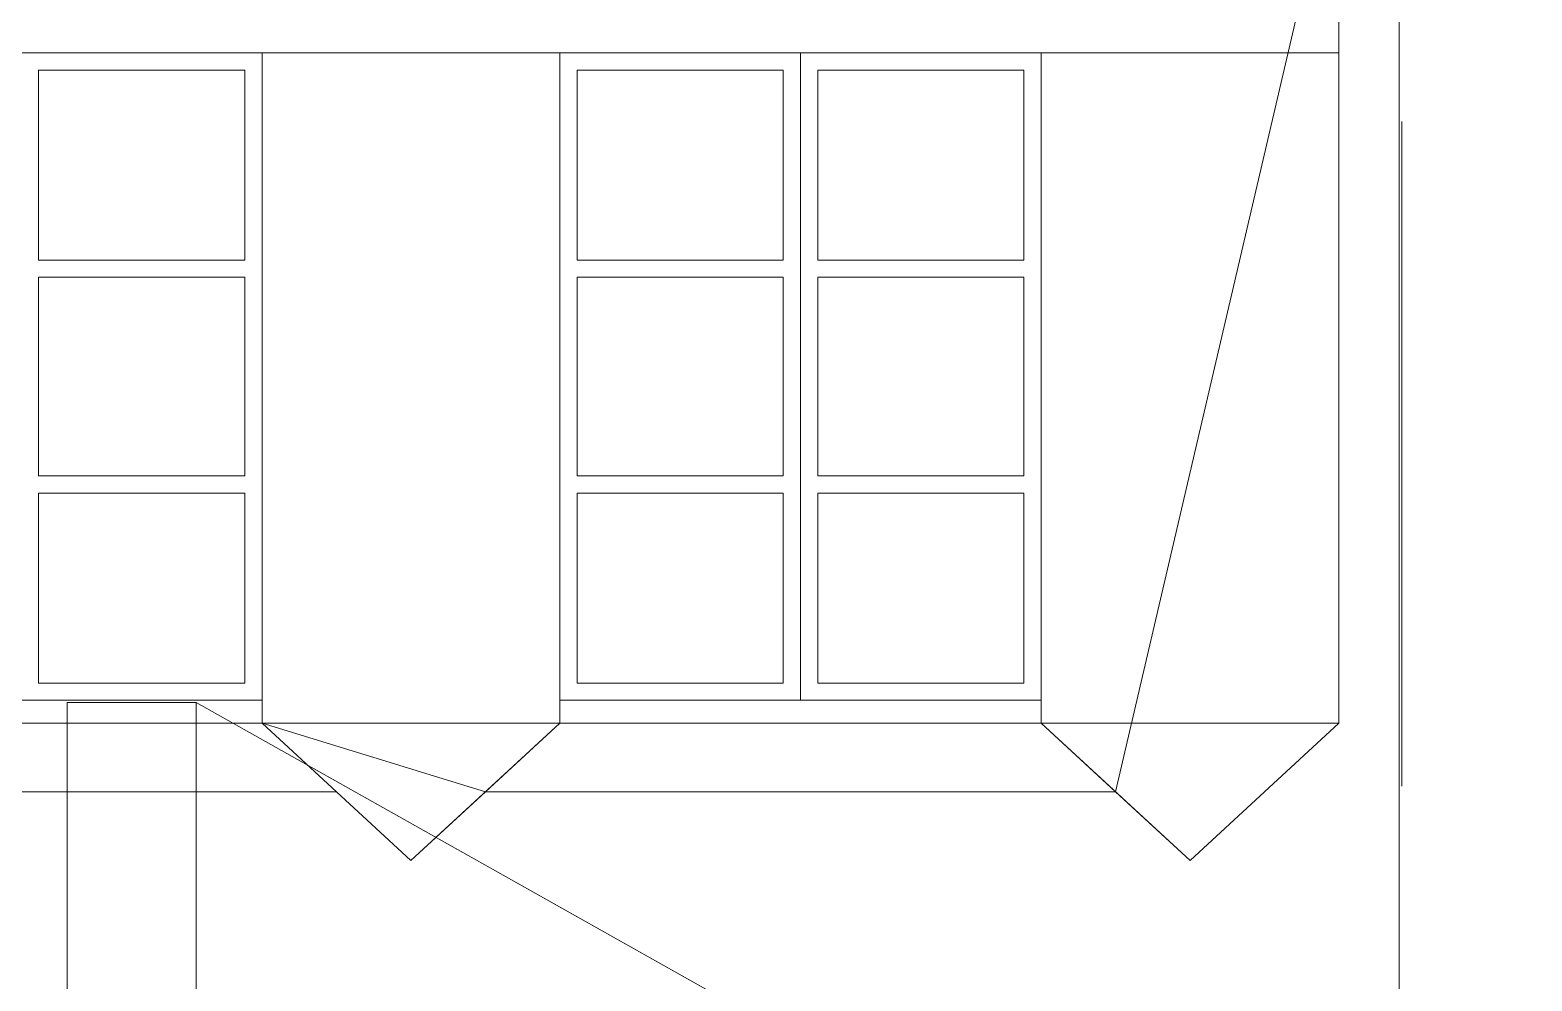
# Model space of a CAD drawing. Header units: millimetres. Extents: x -113526 to 211532, y -79714 to 28306.
# Drawn here: x 70282 to 71416, y -15301 to -14583 of the extents above; entities that cross this region are included whole.
import ezdxf

# ---------------------------------------------------------------- set-up
doc = ezdxf.new("R2010")
doc.units = ezdxf.units.MM
doc.layers.add('填充图样', color=38, linetype='Continuous')

msp = doc.modelspace()

# ---------------------------------------------------------------- linework, layer by layer
at = {"layer": '填充图样', "lineweight": 5, "extrusion": (1, -4e-16, 2e-16)}
for p, q in [((71316, -16019.1, 2461.4), (71316, -14462.2, 2461.4)), ((71318.2, -14652.5, 8492.2), (71318.2, -14652.5, 8128.9)), ((71318.2, -14652.5, 4777.3), (71318.2, -14652.5, 5140.6)), ((71318.2, -14652.5, 3280.9), (71318.2, -14652.5, 3644.2)), ((71318.2, -14652.5, 2826.9), (71318.2, -14652.5, 3190.1)), ((71318.2, -15154.2, 3280.9), (71318.2, -14652.5, 3280.9)), ((71318.2, -14652.5, 3190.1), (71318.2, -15154.2, 3190.1)), ((71318.2, -15154.2, 2826.9), (71318.2, -14652.5, 2826.9)), ((71318.2, -14652.5, 3735), (71318.2, -14652.5, 4098.3)), ((71318.2, -14652.5, 4323.2), (71318.2, -14652.5, 4686.5)), ((71318.2, -15154.2, 4777.3), (71318.2, -14652.5, 4777.3)), ((71318.2, -14652.5, 4686.5), (71318.2, -15154.2, 4686.5)), ((71318.2, -14652.5, 4098.3), (71318.2, -15154.2, 4098.3)), ((71318.2, -15154.2, 3735), (71318.2, -14652.5, 3735)), ((71318.2, -14652.5, 3644.2), (71318.2, -15154.2, 3644.2)), ((71318.2, -15154.2, 4323.2), (71318.2, -14652.5, 4323.2)), ((71318.2, -14652.5, 6362.3), (71318.2, -14652.5, 6725.6)), ((71318.2, -14652.5, 5231.4), (71318.2, -14652.5, 5594.7)), ((71318.2, -14652.5, 5685.5), (71318.2, -14652.5, 6048.8)), ((71318.2, -15154.2, 6362.3), (71318.2, -14652.5, 6362.3)), ((71318.2, -14652.5, 6048.8), (71318.2, -15154.2, 6048.8)), ((71318.2, -15154.2, 5685.5), (71318.2, -14652.5, 5685.5)), ((71318.2, -14652.5, 5140.6), (71318.2, -15154.2, 5140.6)), ((71318.2, -14652.5, 5594.7), (71318.2, -15154.2, 5594.7)), ((71318.2, -15154.2, 5231.4), (71318.2, -14652.5, 5231.4)), ((71318.2, -14652.5, 8038.1), (71318.2, -14652.5, 7674.8)), ((71318.2, -14652.5, 7361.3), (71318.2, -14652.5, 6998)), ((71318.2, -14652.5, 7674.8), (71318.2, -15154.2, 7674.8)), ((71318.2, -15154.2, 8038.1), (71318.2, -14652.5, 8038.1)), ((71318.2, -14652.5, 8128.9), (71318.2, -15154.2, 8128.9)), ((71318.2, -15154.2, 7361.3), (71318.2, -14652.5, 7361.3)), ((71318.2, -14652.5, 6725.6), (71318.2, -15154.2, 6725.6)), ((71318.2, -14652.5, 6998), (71318.2, -15154.2, 6998)), ((71318.2, -14652.5, 9988.6), (71318.2, -14652.5, 9625.3)), ((71318.2, -14652.5, 9534.5), (71318.2, -14652.5, 9171.2)), ((71318.2, -14652.5, 8946.3), (71318.2, -14652.5, 8583)), ((71318.2, -15154.2, 8946.3), (71318.2, -14652.5, 8946.3)), ((71318.2, -14652.5, 9171.2), (71318.2, -15154.2, 9171.2)), ((71318.2, -15154.2, 9534.5), (71318.2, -14652.5, 9534.5)), ((71318.2, -14652.5, 9625.3), (71318.2, -15154.2, 9625.3)), ((71318.2, -14652.5, 8583), (71318.2, -15154.2, 8583)), ((71318.2, -15154.2, 8492.2), (71318.2, -14652.5, 8492.2)), ((71318.2, -14652.5, 10442.7), (71318.2, -14652.5, 10079.4)), ((71318.2, -14652.5, 11030.8), (71318.2, -14652.5, 10667.5)), ((71318.2, -14652.5, 10667.5), (71318.2, -15154.2, 10667.5)), ((71318.2, -14652.5, 10079.4), (71318.2, -15154.2, 10079.4)), ((71318.2, -15154.2, 10442.7), (71318.2, -14652.5, 10442.7)), ((71318.2, -15154.2, 11030.8), (71318.2, -14652.5, 11030.8)), ((71318.2, -15154.2, 9988.6), (71318.2, -14652.5, 9988.6)), ((71318.2, -14665.5, 8304.1), (71318.2, -14665.5, 8141.9)), ((71318.2, -14665.5, 4965.4), (71318.2, -14665.5, 5127.6)), ((71318.2, -14665.5, 3293.9), (71318.2, -14665.5, 3456.1)), ((71318.2, -14665.5, 3015), (71318.2, -14665.5, 3177.2)), ((71318.2, -14665.5, 2839.8), (71318.2, -14665.5, 3002)), ((71318.2, -14813.3, 3456.1), (71318.2, -14665.5, 3456.1)), ((71318.2, -14813.3, 3293.9), (71318.2, -14665.5, 3293.9)), ((71318.2, -14813.3, 3015), (71318.2, -14665.5, 3015)), ((71318.2, -14813.3, 3002), (71318.2, -14665.5, 3002)), ((71318.2, -14813.3, 2839.8), (71318.2, -14665.5, 2839.8)), ((71318.2, -14665.5, 3177.2), (71318.2, -14813.3, 3177.2)), ((71318.2, -14665.5, 4790.3), (71318.2, -14665.5, 4952.4)), ((71318.2, -14665.5, 4336.2), (71318.2, -14665.5, 4498.4)), ((71318.2, -14665.5, 3923.2), (71318.2, -14665.5, 4085.3)), ((71318.2, -14665.5, 3748), (71318.2, -14665.5, 3910.2)), ((71318.2, -14665.5, 3469.1), (71318.2, -14665.5, 3631.3)), ((71318.2, -14665.5, 4511.3), (71318.2, -14665.5, 4673.5)), ((71318.2, -14813.3, 4965.4), (71318.2, -14665.5, 4965.4)), ((71318.2, -14813.3, 4952.4), (71318.2, -14665.5, 4952.4)), ((71318.2, -14813.3, 4790.3), (71318.2, -14665.5, 4790.3)), ((71318.2, -14665.5, 4673.5), (71318.2, -14813.3, 4673.5)), ((71318.2, -14813.3, 3923.2), (71318.2, -14665.5, 3923.2)), ((71318.2, -14813.3, 3910.2), (71318.2, -14665.5, 3910.2)), ((71318.2, -14813.3, 3748), (71318.2, -14665.5, 3748)), ((71318.2, -14665.5, 4085.3), (71318.2, -14813.3, 4085.3)), ((71318.2, -14813.3, 3469.1), (71318.2, -14665.5, 3469.1)), ((71318.2, -14665.5, 3631.3), (71318.2, -14813.3, 3631.3)), ((71318.2, -14813.3, 4511.3), (71318.2, -14665.5, 4511.3)), ((71318.2, -14813.3, 4498.4), (71318.2, -14665.5, 4498.4)), ((71318.2, -14813.3, 4336.2), (71318.2, -14665.5, 4336.2)), ((71318.2, -14665.5, 6550.4), (71318.2, -14665.5, 6712.6)), ((71318.2, -14665.5, 6375.3), (71318.2, -14665.5, 6537.4)), ((71318.2, -14665.5, 5698.5), (71318.2, -14665.5, 5860.6)), ((71318.2, -14665.5, 5419.5), (71318.2, -14665.5, 5581.7)), ((71318.2, -14665.5, 5244.4), (71318.2, -14665.5, 5406.5)), ((71318.2, -14665.5, 5873.6), (71318.2, -14665.5, 6035.8)), ((71318.2, -14813.3, 6550.4), (71318.2, -14665.5, 6550.4)), ((71318.2, -14813.3, 6537.4), (71318.2, -14665.5, 6537.4)), ((71318.2, -14813.3, 6375.3), (71318.2, -14665.5, 6375.3)), ((71318.2, -14665.5, 6035.8), (71318.2, -14813.3, 6035.8)), ((71318.2, -14813.3, 5873.6), (71318.2, -14665.5, 5873.6)), ((71318.2, -14813.3, 5860.6), (71318.2, -14665.5, 5860.6)), ((71318.2, -14813.3, 5698.5), (71318.2, -14665.5, 5698.5)), ((71318.2, -14665.5, 5127.6), (71318.2, -14813.3, 5127.6)), ((71318.2, -14813.3, 5419.5), (71318.2, -14665.5, 5419.5)), ((71318.2, -14813.3, 5406.5), (71318.2, -14665.5, 5406.5)), ((71318.2, -14813.3, 5244.4), (71318.2, -14665.5, 5244.4)), ((71318.2, -14665.5, 5581.7), (71318.2, -14813.3, 5581.7)), ((71318.2, -14665.5, 7850), (71318.2, -14665.5, 7687.8)), ((71318.2, -14665.5, 8025.1), (71318.2, -14665.5, 7863)), ((71318.2, -14665.5, 7173.2), (71318.2, -14665.5, 7011)), ((71318.2, -14665.5, 7348.3), (71318.2, -14665.5, 7186.2)), ((71318.2, -14813.3, 7850), (71318.2, -14665.5, 7850)), ((71318.2, -14813.3, 7863), (71318.2, -14665.5, 7863)), ((71318.2, -14813.3, 8025.1), (71318.2, -14665.5, 8025.1)), ((71318.2, -14665.5, 7687.8), (71318.2, -14813.3, 7687.8)), ((71318.2, -14665.5, 8141.9), (71318.2, -14813.3, 8141.9)), ((71318.2, -14813.3, 7348.3), (71318.2, -14665.5, 7348.3)), ((71318.2, -14665.5, 6712.6), (71318.2, -14813.3, 6712.6)), ((71318.2, -14813.3, 7173.2), (71318.2, -14665.5, 7173.2)), ((71318.2, -14813.3, 7186.2), (71318.2, -14665.5, 7186.2)), ((71318.2, -14665.5, 7011), (71318.2, -14813.3, 7011)), ((71318.2, -14665.5, 9800.4), (71318.2, -14665.5, 9638.3)), ((71318.2, -14665.5, 8933.3), (71318.2, -14665.5, 8771.2)), ((71318.2, -14665.5, 9346.3), (71318.2, -14665.5, 9184.2)), ((71318.2, -14665.5, 9521.5), (71318.2, -14665.5, 9359.3)), ((71318.2, -14665.5, 8479.2), (71318.2, -14665.5, 8317.1)), ((71318.2, -14665.5, 8758.2), (71318.2, -14665.5, 8596)), ((71318.2, -14813.3, 8758.2), (71318.2, -14665.5, 8758.2)), ((71318.2, -14813.3, 8771.2), (71318.2, -14665.5, 8771.2)), ((71318.2, -14813.3, 8933.3), (71318.2, -14665.5, 8933.3)), ((71318.2, -14813.3, 9346.3), (71318.2, -14665.5, 9346.3)), ((71318.2, -14813.3, 9359.3), (71318.2, -14665.5, 9359.3)), ((71318.2, -14813.3, 9521.5), (71318.2, -14665.5, 9521.5)), ((71318.2, -14665.5, 9184.2), (71318.2, -14813.3, 9184.2)), ((71318.2, -14665.5, 9638.3), (71318.2, -14813.3, 9638.3)), ((71318.2, -14665.5, 8596), (71318.2, -14813.3, 8596)), ((71318.2, -14813.3, 8304.1), (71318.2, -14665.5, 8304.1)), ((71318.2, -14813.3, 8317.1), (71318.2, -14665.5, 8317.1)), ((71318.2, -14813.3, 8479.2), (71318.2, -14665.5, 8479.2)), ((71318.2, -14665.5, 10842.7), (71318.2, -14665.5, 10680.5)), ((71318.2, -14665.5, 10254.5), (71318.2, -14665.5, 10092.4)), ((71318.2, -14665.5, 10429.7), (71318.2, -14665.5, 10267.5)), ((71318.2, -14665.5, 11017.8), (71318.2, -14665.5, 10855.7)), ((71318.2, -14665.5, 9975.6), (71318.2, -14665.5, 9813.4)), ((71318.2, -14813.3, 11017.8), (71318.2, -14665.5, 11017.8)), ((71318.2, -14813.3, 10842.7), (71318.2, -14665.5, 10842.7)), ((71318.2, -14813.3, 10855.7), (71318.2, -14665.5, 10855.7)), ((71318.2, -14665.5, 10680.5), (71318.2, -14813.3, 10680.5)), ((71318.2, -14813.3, 10254.5), (71318.2, -14665.5, 10254.5)), ((71318.2, -14813.3, 10267.5), (71318.2, -14665.5, 10267.5)), ((71318.2, -14813.3, 10429.7), (71318.2, -14665.5, 10429.7)), ((71318.2, -14665.5, 10092.4), (71318.2, -14813.3, 10092.4)), ((71318.2, -14813.3, 9800.4), (71318.2, -14665.5, 9800.4)), ((71318.2, -14813.3, 9813.4), (71318.2, -14665.5, 9813.4)), ((71318.2, -14813.3, 9975.6), (71318.2, -14665.5, 9975.6)), ((71318.2, -14813.3, 8304.1), (71318.2, -14813.3, 8141.9)), ((71318.2, -14813.3, 4965.4), (71318.2, -14813.3, 5127.6)), ((71318.2, -14813.3, 3293.9), (71318.2, -14813.3, 3456.1)), ((71318.2, -14813.3, 3015), (71318.2, -14813.3, 3177.2)), ((71318.2, -14813.3, 2839.8), (71318.2, -14813.3, 3002)), ((71318.2, -14813.3, 4790.3), (71318.2, -14813.3, 4952.4)), ((71318.2, -14813.3, 4336.2), (71318.2, -14813.3, 4498.4)), ((71318.2, -14813.3, 3923.2), (71318.2, -14813.3, 4085.3)), ((71318.2, -14813.3, 3748), (71318.2, -14813.3, 3910.2)), ((71318.2, -14813.3, 3469.1), (71318.2, -14813.3, 3631.3)), ((71318.2, -14813.3, 4511.3), (71318.2, -14813.3, 4673.5)), ((71318.2, -14813.3, 6550.4), (71318.2, -14813.3, 6712.6)), ((71318.2, -14813.3, 6375.3), (71318.2, -14813.3, 6537.4)), ((71318.2, -14813.3, 5698.5), (71318.2, -14813.3, 5860.6)), ((71318.2, -14813.3, 5419.5), (71318.2, -14813.3, 5581.7)), ((71318.2, -14813.3, 5244.4), (71318.2, -14813.3, 5406.5)), ((71318.2, -14813.3, 5873.6), (71318.2, -14813.3, 6035.8)), ((71318.2, -14813.3, 7850), (71318.2, -14813.3, 7687.8)), ((71318.2, -14813.3, 8025.1), (71318.2, -14813.3, 7863)), ((71318.2, -14813.3, 7173.2), (71318.2, -14813.3, 7011)), ((71318.2, -14813.3, 7348.3), (71318.2, -14813.3, 7186.2)), ((71318.2, -14813.3, 9800.4), (71318.2, -14813.3, 9638.3)), ((71318.2, -14813.3, 8933.3), (71318.2, -14813.3, 8771.2)), ((71318.2, -14813.3, 9346.3), (71318.2, -14813.3, 9184.2)), ((71318.2, -14813.3, 9521.5), (71318.2, -14813.3, 9359.3)), ((71318.2, -14813.3, 8479.2), (71318.2, -14813.3, 8317.1)), ((71318.2, -14813.3, 8758.2), (71318.2, -14813.3, 8596)), ((71318.2, -14813.3, 10842.7), (71318.2, -14813.3, 10680.5)), ((71318.2, -14813.3, 10254.5), (71318.2, -14813.3, 10092.4)), ((71318.2, -14813.3, 10429.7), (71318.2, -14813.3, 10267.5)), ((71318.2, -14813.3, 11017.8), (71318.2, -14813.3, 10855.7)), ((71318.2, -14813.3, 9975.6), (71318.2, -14813.3, 9813.4)), ((71318.2, -14826.2, 8304.1), (71318.2, -14826.2, 8141.9)), ((71318.2, -14826.2, 4965.4), (71318.2, -14826.2, 5127.6)), ((71318.2, -14826.2, 3293.9), (71318.2, -14826.2, 3456.1)), ((71318.2, -14980.5, 3456.1), (71318.2, -14826.2, 3456.1)), ((71318.2, -14980.5, 3293.9), (71318.2, -14826.2, 3293.9)), ((71318.2, -14826.2, 3015), (71318.2, -14826.2, 3177.2)), ((71318.2, -14826.2, 2839.8), (71318.2, -14826.2, 3002)), ((71318.2, -14826.2, 3177.2), (71318.2, -14980.5, 3177.2)), ((71318.2, -14980.5, 3015), (71318.2, -14826.2, 3015)), ((71318.2, -14980.5, 3002), (71318.2, -14826.2, 3002)), ((71318.2, -14980.5, 2839.8), (71318.2, -14826.2, 2839.8)), ((71318.2, -14826.2, 4790.3), (71318.2, -14826.2, 4952.4)), ((71318.2, -14980.5, 4965.4), (71318.2, -14826.2, 4965.4)), ((71318.2, -14980.5, 4952.4), (71318.2, -14826.2, 4952.4)), ((71318.2, -14980.5, 4790.3), (71318.2, -14826.2, 4790.3)), ((71318.2, -14826.2, 4673.5), (71318.2, -14980.5, 4673.5)), ((71318.2, -14826.2, 4336.2), (71318.2, -14826.2, 4498.4)), ((71318.2, -14826.2, 3923.2), (71318.2, -14826.2, 4085.3)), ((71318.2, -14826.2, 3748), (71318.2, -14826.2, 3910.2)), ((71318.2, -14826.2, 3469.1), (71318.2, -14826.2, 3631.3)), ((71318.2, -14980.5, 4511.3), (71318.2, -14826.2, 4511.3)), ((71318.2, -14980.5, 4498.4), (71318.2, -14826.2, 4498.4)), ((71318.2, -14980.5, 4336.2), (71318.2, -14826.2, 4336.2)), ((71318.2, -14826.2, 4085.3), (71318.2, -14980.5, 4085.3)), ((71318.2, -14980.5, 3923.2), (71318.2, -14826.2, 3923.2)), ((71318.2, -14980.5, 3910.2), (71318.2, -14826.2, 3910.2)), ((71318.2, -14980.5, 3748), (71318.2, -14826.2, 3748)), ((71318.2, -14826.2, 3631.3), (71318.2, -14980.5, 3631.3)), ((71318.2, -14980.5, 3469.1), (71318.2, -14826.2, 3469.1)), ((71318.2, -14826.2, 4511.3), (71318.2, -14826.2, 4673.5)), ((71318.2, -14826.2, 6550.4), (71318.2, -14826.2, 6712.6)), ((71318.2, -14826.2, 6375.3), (71318.2, -14826.2, 6537.4)), ((71318.2, -14980.5, 6550.4), (71318.2, -14826.2, 6550.4)), ((71318.2, -14980.5, 6537.4), (71318.2, -14826.2, 6537.4)), ((71318.2, -14980.5, 6375.3), (71318.2, -14826.2, 6375.3)), ((71318.2, -14826.2, 6035.8), (71318.2, -14980.5, 6035.8)), ((71318.2, -14826.2, 5698.5), (71318.2, -14826.2, 5860.6)), ((71318.2, -14826.2, 5419.5), (71318.2, -14826.2, 5581.7)), ((71318.2, -14826.2, 5244.4), (71318.2, -14826.2, 5406.5)), ((71318.2, -14980.5, 5873.6), (71318.2, -14826.2, 5873.6)), ((71318.2, -14980.5, 5860.6), (71318.2, -14826.2, 5860.6)), ((71318.2, -14980.5, 5698.5), (71318.2, -14826.2, 5698.5)), ((71318.2, -14826.2, 5127.6), (71318.2, -14980.5, 5127.6)), ((71318.2, -14826.2, 5581.7), (71318.2, -14980.5, 5581.7)), ((71318.2, -14980.5, 5419.5), (71318.2, -14826.2, 5419.5)), ((71318.2, -14980.5, 5406.5), (71318.2, -14826.2, 5406.5)), ((71318.2, -14980.5, 5244.4), (71318.2, -14826.2, 5244.4)), ((71318.2, -14826.2, 5873.6), (71318.2, -14826.2, 6035.8)), ((71318.2, -14826.2, 7850), (71318.2, -14826.2, 7687.8)), ((71318.2, -14826.2, 8025.1), (71318.2, -14826.2, 7863)), ((71318.2, -14826.2, 7687.8), (71318.2, -14980.5, 7687.8)), ((71318.2, -14980.5, 7850), (71318.2, -14826.2, 7850)), ((71318.2, -14980.5, 7863), (71318.2, -14826.2, 7863)), ((71318.2, -14980.5, 8025.1), (71318.2, -14826.2, 8025.1)), ((71318.2, -14826.2, 8141.9), (71318.2, -14980.5, 8141.9)), ((71318.2, -14980.5, 7348.3), (71318.2, -14826.2, 7348.3)), ((71318.2, -14826.2, 7173.2), (71318.2, -14826.2, 7011)), ((71318.2, -14826.2, 6712.6), (71318.2, -14980.5, 6712.6)), ((71318.2, -14826.2, 7011), (71318.2, -14980.5, 7011)), ((71318.2, -14980.5, 7173.2), (71318.2, -14826.2, 7173.2)), ((71318.2, -14980.5, 7186.2), (71318.2, -14826.2, 7186.2)), ((71318.2, -14826.2, 7348.3), (71318.2, -14826.2, 7186.2)), ((71318.2, -14826.2, 9800.4), (71318.2, -14826.2, 9638.3)), ((71318.2, -14826.2, 8933.3), (71318.2, -14826.2, 8771.2)), ((71318.2, -14826.2, 9346.3), (71318.2, -14826.2, 9184.2)), ((71318.2, -14826.2, 9521.5), (71318.2, -14826.2, 9359.3)), ((71318.2, -14980.5, 8758.2), (71318.2, -14826.2, 8758.2)), ((71318.2, -14980.5, 8771.2), (71318.2, -14826.2, 8771.2)), ((71318.2, -14980.5, 8933.3), (71318.2, -14826.2, 8933.3)), ((71318.2, -14826.2, 9184.2), (71318.2, -14980.5, 9184.2)), ((71318.2, -14980.5, 9346.3), (71318.2, -14826.2, 9346.3)), ((71318.2, -14980.5, 9359.3), (71318.2, -14826.2, 9359.3)), ((71318.2, -14980.5, 9521.5), (71318.2, -14826.2, 9521.5)), ((71318.2, -14826.2, 9638.3), (71318.2, -14980.5, 9638.3)), ((71318.2, -14826.2, 8479.2), (71318.2, -14826.2, 8317.1)), ((71318.2, -14826.2, 8596), (71318.2, -14980.5, 8596)), ((71318.2, -14980.5, 8304.1), (71318.2, -14826.2, 8304.1)), ((71318.2, -14980.5, 8317.1), (71318.2, -14826.2, 8317.1)), ((71318.2, -14980.5, 8479.2), (71318.2, -14826.2, 8479.2)), ((71318.2, -14826.2, 8758.2), (71318.2, -14826.2, 8596)), ((71318.2, -14826.2, 10842.7), (71318.2, -14826.2, 10680.5)), ((71318.2, -14826.2, 10254.5), (71318.2, -14826.2, 10092.4)), ((71318.2, -14826.2, 10429.7), (71318.2, -14826.2, 10267.5)), ((71318.2, -14826.2, 11017.8), (71318.2, -14826.2, 10855.7)), ((71318.2, -14980.5, 11017.8), (71318.2, -14826.2, 11017.8)), ((71318.2, -14826.2, 10680.5), (71318.2, -14980.5, 10680.5)), ((71318.2, -14980.5, 10842.7), (71318.2, -14826.2, 10842.7)), ((71318.2, -14980.5, 10855.7), (71318.2, -14826.2, 10855.7)), ((71318.2, -14826.2, 10092.4), (71318.2, -14980.5, 10092.4)), ((71318.2, -14980.5, 10254.5), (71318.2, -14826.2, 10254.5)), ((71318.2, -14980.5, 10267.5), (71318.2, -14826.2, 10267.5)), ((71318.2, -14980.5, 10429.7), (71318.2, -14826.2, 10429.7)), ((71318.2, -14826.2, 9975.6), (71318.2, -14826.2, 9813.4)), ((71318.2, -14980.5, 9800.4), (71318.2, -14826.2, 9800.4)), ((71318.2, -14980.5, 9813.4), (71318.2, -14826.2, 9813.4)), ((71318.2, -14980.5, 9975.6), (71318.2, -14826.2, 9975.6)), ((71318.2, -14980.5, 8304.1), (71318.2, -14980.5, 8141.9)), ((71318.2, -14980.5, 4965.4), (71318.2, -14980.5, 5127.6)), ((71318.2, -14980.5, 3293.9), (71318.2, -14980.5, 3456.1)), ((71318.2, -14980.5, 3015), (71318.2, -14980.5, 3177.2)), ((71318.2, -14980.5, 2839.8), (71318.2, -14980.5, 3002)), ((71318.2, -14980.5, 4790.3), (71318.2, -14980.5, 4952.4)), ((71318.2, -14980.5, 4336.2), (71318.2, -14980.5, 4498.4)), ((71318.2, -14980.5, 3923.2), (71318.2, -14980.5, 4085.3)), ((71318.2, -14980.5, 3748), (71318.2, -14980.5, 3910.2)), ((71318.2, -14980.5, 3469.1), (71318.2, -14980.5, 3631.3)), ((71318.2, -14980.5, 4511.3), (71318.2, -14980.5, 4673.5)), ((71318.2, -14980.5, 6550.4), (71318.2, -14980.5, 6712.6)), ((71318.2, -14980.5, 6375.3), (71318.2, -14980.5, 6537.4)), ((71318.2, -14980.5, 5698.5), (71318.2, -14980.5, 5860.6)), ((71318.2, -14980.5, 5419.5), (71318.2, -14980.5, 5581.7)), ((71318.2, -14980.5, 5244.4), (71318.2, -14980.5, 5406.5)), ((71318.2, -14980.5, 5873.6), (71318.2, -14980.5, 6035.8)), ((71318.2, -14980.5, 7850), (71318.2, -14980.5, 7687.8)), ((71318.2, -14980.5, 8025.1), (71318.2, -14980.5, 7863)), ((71318.2, -14980.5, 7173.2), (71318.2, -14980.5, 7011)), ((71318.2, -14980.5, 7348.3), (71318.2, -14980.5, 7186.2)), ((71318.2, -14980.5, 9800.4), (71318.2, -14980.5, 9638.3)), ((71318.2, -14980.5, 8933.3), (71318.2, -14980.5, 8771.2)), ((71318.2, -14980.5, 9346.3), (71318.2, -14980.5, 9184.2)), ((71318.2, -14980.5, 9521.5), (71318.2, -14980.5, 9359.3)), ((71318.2, -14980.5, 8479.2), (71318.2, -14980.5, 8317.1)), ((71318.2, -14980.5, 8758.2), (71318.2, -14980.5, 8596)), ((71318.2, -14980.5, 10842.7), (71318.2, -14980.5, 10680.5)), ((71318.2, -14980.5, 10254.5), (71318.2, -14980.5, 10092.4)), ((71318.2, -14980.5, 10429.7), (71318.2, -14980.5, 10267.5)), ((71318.2, -14980.5, 11017.8), (71318.2, -14980.5, 10855.7)), ((71318.2, -14980.5, 9975.6), (71318.2, -14980.5, 9813.4)), ((71318.2, -14993.5, 8304.1), (71318.2, -14993.5, 8141.9)), ((71318.2, -14993.5, 4965.4), (71318.2, -14993.5, 5127.6)), ((71318.2, -14993.5, 3293.9), (71318.2, -14993.5, 3456.1)), ((71318.2, -15119.6, 3456.1), (71318.2, -14993.5, 3456.1)), ((71318.2, -15119.6, 3293.9), (71318.2, -14993.5, 3293.9)), ((71318.2, -14993.5, 3015), (71318.2, -14993.5, 3177.2)), ((71318.2, -14993.5, 2839.8), (71318.2, -14993.5, 3002)), ((71318.2, -14993.5, 3177.2), (71318.2, -15119.6, 3177.2)), ((71318.2, -15119.6, 3015), (71318.2, -14993.5, 3015)), ((71318.2, -15119.6, 3002), (71318.2, -14993.5, 3002)), ((71318.2, -15119.6, 2839.8), (71318.2, -14993.5, 2839.8)), ((71318.2, -14993.5, 4790.3), (71318.2, -14993.5, 4952.4)), ((71318.2, -15119.6, 4965.4), (71318.2, -14993.5, 4965.4)), ((71318.2, -15119.6, 4952.4), (71318.2, -14993.5, 4952.4)), ((71318.2, -15119.6, 4790.3), (71318.2, -14993.5, 4790.3)), ((71318.2, -14993.5, 4673.5), (71318.2, -15119.6, 4673.5)), ((71318.2, -14993.5, 4336.2), (71318.2, -14993.5, 4498.4)), ((71318.2, -14993.5, 3923.2), (71318.2, -14993.5, 4085.3)), ((71318.2, -14993.5, 3748), (71318.2, -14993.5, 3910.2)), ((71318.2, -14993.5, 3469.1), (71318.2, -14993.5, 3631.3)), ((71318.2, -14993.5, 4085.3), (71318.2, -15119.6, 4085.3)), ((71318.2, -15119.6, 3923.2), (71318.2, -14993.5, 3923.2)), ((71318.2, -15119.6, 3910.2), (71318.2, -14993.5, 3910.2)), ((71318.2, -15119.6, 3748), (71318.2, -14993.5, 3748)), ((71318.2, -14993.5, 3631.3), (71318.2, -15119.6, 3631.3)), ((71318.2, -15119.6, 3469.1), (71318.2, -14993.5, 3469.1)), ((71318.2, -15119.6, 4511.3), (71318.2, -14993.5, 4511.3)), ((71318.2, -15119.6, 4498.4), (71318.2, -14993.5, 4498.4)), ((71318.2, -15119.6, 4336.2), (71318.2, -14993.5, 4336.2)), ((71318.2, -14993.5, 4511.3), (71318.2, -14993.5, 4673.5)), ((71318.2, -14993.5, 6550.4), (71318.2, -14993.5, 6712.6)), ((71318.2, -15119.6, 6550.4), (71318.2, -14993.5, 6550.4)), ((71318.2, -15119.6, 6537.4), (71318.2, -14993.5, 6537.4)), ((71318.2, -15119.6, 6375.3), (71318.2, -14993.5, 6375.3)), ((71318.2, -14993.5, 6035.8), (71318.2, -15119.6, 6035.8)), ((71318.2, -14993.5, 6375.3), (71318.2, -14993.5, 6537.4)), ((71318.2, -14993.5, 5698.5), (71318.2, -14993.5, 5860.6)), ((71318.2, -14993.5, 5419.5), (71318.2, -14993.5, 5581.7)), ((71318.2, -14993.5, 5244.4), (71318.2, -14993.5, 5406.5)), ((71318.2, -15119.6, 5873.6), (71318.2, -14993.5, 5873.6)), ((71318.2, -15119.6, 5860.6), (71318.2, -14993.5, 5860.6)), ((71318.2, -15119.6, 5698.5), (71318.2, -14993.5, 5698.5)), ((71318.2, -14993.5, 5127.6), (71318.2, -15119.6, 5127.6)), ((71318.2, -14993.5, 5581.7), (71318.2, -15119.6, 5581.7)), ((71318.2, -15119.6, 5419.5), (71318.2, -14993.5, 5419.5)), ((71318.2, -15119.6, 5406.5), (71318.2, -14993.5, 5406.5)), ((71318.2, -15119.6, 5244.4), (71318.2, -14993.5, 5244.4)), ((71318.2, -14993.5, 5873.6), (71318.2, -14993.5, 6035.8)), ((71318.2, -14993.5, 7850), (71318.2, -14993.5, 7687.8)), ((71318.2, -14993.5, 8025.1), (71318.2, -14993.5, 7863)), ((71318.2, -14993.5, 7687.8), (71318.2, -15119.6, 7687.8)), ((71318.2, -15119.6, 7850), (71318.2, -14993.5, 7850)), ((71318.2, -15119.6, 7863), (71318.2, -14993.5, 7863)), ((71318.2, -15119.6, 8025.1), (71318.2, -14993.5, 8025.1)), ((71318.2, -14993.5, 8141.9), (71318.2, -15119.6, 8141.9)), ((71318.2, -15119.6, 7348.3), (71318.2, -14993.5, 7348.3)), ((71318.2, -14993.5, 7173.2), (71318.2, -14993.5, 7011)), ((71318.2, -14993.5, 6712.6), (71318.2, -15119.6, 6712.6)), ((71318.2, -14993.5, 7011), (71318.2, -15119.6, 7011)), ((71318.2, -15119.6, 7173.2), (71318.2, -14993.5, 7173.2)), ((71318.2, -15119.6, 7186.2), (71318.2, -14993.5, 7186.2)), ((71318.2, -14993.5, 7348.3), (71318.2, -14993.5, 7186.2)), ((71318.2, -14993.5, 9800.4), (71318.2, -14993.5, 9638.3)), ((71318.2, -14993.5, 8933.3), (71318.2, -14993.5, 8771.2)), ((71318.2, -14993.5, 9346.3), (71318.2, -14993.5, 9184.2)), ((71318.2, -14993.5, 9521.5), (71318.2, -14993.5, 9359.3)), ((71318.2, -15119.6, 8758.2), (71318.2, -14993.5, 8758.2)), ((71318.2, -15119.6, 8771.2), (71318.2, -14993.5, 8771.2)), ((71318.2, -15119.6, 8933.3), (71318.2, -14993.5, 8933.3)), ((71318.2, -14993.5, 9184.2), (71318.2, -15119.6, 9184.2)), ((71318.2, -15119.6, 9346.3), (71318.2, -14993.5, 9346.3)), ((71318.2, -15119.6, 9359.3), (71318.2, -14993.5, 9359.3)), ((71318.2, -15119.6, 9521.5), (71318.2, -14993.5, 9521.5)), ((71318.2, -14993.5, 9638.3), (71318.2, -15119.6, 9638.3)), ((71318.2, -14993.5, 8479.2), (71318.2, -14993.5, 8317.1)), ((71318.2, -14993.5, 8596), (71318.2, -15119.6, 8596)), ((71318.2, -15119.6, 8304.1), (71318.2, -14993.5, 8304.1)), ((71318.2, -15119.6, 8317.1), (71318.2, -14993.5, 8317.1)), ((71318.2, -15119.6, 8479.2), (71318.2, -14993.5, 8479.2)), ((71318.2, -14993.5, 8758.2), (71318.2, -14993.5, 8596)), ((71318.2, -14993.5, 10842.7), (71318.2, -14993.5, 10680.5)), ((71318.2, -14993.5, 10254.5), (71318.2, -14993.5, 10092.4)), ((71318.2, -14993.5, 10429.7), (71318.2, -14993.5, 10267.5)), ((71318.2, -14993.5, 11017.8), (71318.2, -14993.5, 10855.7)), ((71318.2, -14993.5, 10680.5), (71318.2, -15119.6, 10680.5)), ((71318.2, -15119.6, 10842.7), (71318.2, -14993.5, 10842.7)), ((71318.2, -15119.6, 10855.7), (71318.2, -14993.5, 10855.7)), ((71318.2, -14993.5, 10092.4), (71318.2, -15119.6, 10092.4)), ((71318.2, -15119.6, 10254.5), (71318.2, -14993.5, 10254.5)), ((71318.2, -15119.6, 10267.5), (71318.2, -14993.5, 10267.5)), ((71318.2, -15119.6, 10429.7), (71318.2, -14993.5, 10429.7)), ((71318.2, -15119.6, 11017.8), (71318.2, -14993.5, 11017.8)), ((71318.2, -14993.5, 9975.6), (71318.2, -14993.5, 9813.4)), ((71318.2, -15119.6, 9800.4), (71318.2, -14993.5, 9800.4)), ((71318.2, -15119.6, 9813.4), (71318.2, -14993.5, 9813.4)), ((71318.2, -15119.6, 9975.6), (71318.2, -14993.5, 9975.6)), ((71318.2, -15119.6, 8141.9), (71318.2, -15119.6, 8304.1)), ((71318.2, -15119.6, 5127.6), (71318.2, -15119.6, 4965.4)), ((71318.2, -15119.6, 3456.1), (71318.2, -15119.6, 3293.9)), ((71318.2, -15119.6, 3002), (71318.2, -15119.6, 2839.8)), ((71318.2, -15119.6, 3177.2), (71318.2, -15119.6, 3015)), ((71318.2, -15119.6, 4952.4), (71318.2, -15119.6, 4790.3)), ((71318.2, -15119.6, 4498.4), (71318.2, -15119.6, 4336.2)), ((71318.2, -15119.6, 3910.2), (71318.2, -15119.6, 3748)), ((71318.2, -15119.6, 4085.3), (71318.2, -15119.6, 3923.2)), ((71318.2, -15119.6, 3631.3), (71318.2, -15119.6, 3469.1)), ((71318.2, -15119.6, 4673.5), (71318.2, -15119.6, 4511.3)), ((71318.2, -15119.6, 6712.6), (71318.2, -15119.6, 6550.4)), ((71318.2, -15119.6, 6537.4), (71318.2, -15119.6, 6375.3)), ((71318.2, -15119.6, 5860.6), (71318.2, -15119.6, 5698.5)), ((71318.2, -15119.6, 5406.5), (71318.2, -15119.6, 5244.4)), ((71318.2, -15119.6, 5581.7), (71318.2, -15119.6, 5419.5)), ((71318.2, -15119.6, 6035.8), (71318.2, -15119.6, 5873.6)), ((71318.2, -15119.6, 7863), (71318.2, -15119.6, 8025.1)), ((71318.2, -15119.6, 7687.8), (71318.2, -15119.6, 7850)), ((71318.2, -15119.6, 7011), (71318.2, -15119.6, 7173.2)), ((71318.2, -15119.6, 7186.2), (71318.2, -15119.6, 7348.3)), ((71318.2, -15119.6, 9638.3), (71318.2, -15119.6, 9800.4)), ((71318.2, -15119.6, 8771.2), (71318.2, -15119.6, 8933.3)), ((71318.2, -15119.6, 9359.3), (71318.2, -15119.6, 9521.5)), ((71318.2, -15119.6, 9184.2), (71318.2, -15119.6, 9346.3)), ((71318.2, -15119.6, 8317.1), (71318.2, -15119.6, 8479.2)), ((71318.2, -15119.6, 8596), (71318.2, -15119.6, 8758.2)), ((71318.2, -15119.6, 10680.5), (71318.2, -15119.6, 10842.7)), ((71318.2, -15119.6, 10267.5), (71318.2, -15119.6, 10429.7)), ((71318.2, -15119.6, 10092.4), (71318.2, -15119.6, 10254.5)), ((71318.2, -15119.6, 10855.7), (71318.2, -15119.6, 11017.8)), ((71318.2, -15119.6, 9813.4), (71318.2, -15119.6, 9975.6)), ((71318.2, -15132.6, 8128.9), (71318.2, -15132.6, 8492.2)), ((71318.2, -15132.6, 5140.6), (71318.2, -15132.6, 4777.3)), ((71318.2, -15132.6, 3644.2), (71318.2, -15132.6, 3280.9)), ((71318.2, -15132.6, 3190.1), (71318.2, -15132.6, 2826.9)), ((71318.2, -15132.6, 4098.3), (71318.2, -15132.6, 3735)), ((71318.2, -15132.6, 4686.5), (71318.2, -15132.6, 4323.2)), ((71318.2, -15132.6, 6725.6), (71318.2, -15132.6, 6362.3)), ((71318.2, -15132.6, 5594.7), (71318.2, -15132.6, 5231.4)), ((71318.2, -15132.6, 6048.8), (71318.2, -15132.6, 5685.5)), ((71318.2, -15132.6, 7674.8), (71318.2, -15132.6, 8038.1)), ((71318.2, -15132.6, 6998), (71318.2, -15132.6, 7361.3)), ((71318.2, -15132.6, 9625.3), (71318.2, -15132.6, 9988.6)), ((71318.2, -15132.6, 9171.2), (71318.2, -15132.6, 9534.5)), ((71318.2, -15132.6, 8583), (71318.2, -15132.6, 8946.3)), ((71318.2, -15132.6, 10079.4), (71318.2, -15132.6, 10442.7)), ((71318.2, -15132.6, 10667.5), (71318.2, -15132.6, 11030.8)), ((71318.2, -15154.2, 8128.9), (71318.2, -15154.2, 8492.2)), ((71318.2, -15154.2, 5140.6), (71318.2, -15154.2, 4777.3)), ((71318.2, -15154.2, 3644.2), (71318.2, -15154.2, 3280.9)), ((71318.2, -15154.2, 3190.1), (71318.2, -15154.2, 2826.9)), ((71318.2, -15154.2, 4098.3), (71318.2, -15154.2, 3735)), ((71318.2, -15154.2, 4686.5), (71318.2, -15154.2, 4323.2)), ((71318.2, -15154.2, 6725.6), (71318.2, -15154.2, 6362.3)), ((71318.2, -15154.2, 5594.7), (71318.2, -15154.2, 5231.4)), ((71318.2, -15154.2, 6048.8), (71318.2, -15154.2, 5685.5)), ((71318.2, -15154.2, 7674.8), (71318.2, -15154.2, 8038.1)), ((71318.2, -15154.2, 6998), (71318.2, -15154.2, 7361.3)), ((71318.2, -15154.2, 9625.3), (71318.2, -15154.2, 9988.6)), ((71318.2, -15154.2, 9171.2), (71318.2, -15154.2, 9534.5)), ((71318.2, -15154.2, 8583), (71318.2, -15154.2, 8946.3)), ((71318.2, -15154.2, 10079.4), (71318.2, -15154.2, 10442.7)), ((71318.2, -15154.2, 10667.5), (71318.2, -15154.2, 11030.8))]:
    msp.add_line(p, q, dxfattribs=at)
at = {"layer": '填充图样', "lineweight": 5, "extrusion": (2e-16, -2e-16, -1)}
for p, q in [((70457.6, -14600.6, 46.1), (70276, -14600.6, 46.1)), ((70457.6, -15106.6, 46.1), (70457.6, -14600.6, 46.1)), ((70682.5, -14600.6, 46.1), (70682.5, -15106.6, 46.1)), ((70864.1, -14600.6, 46.1), (70682.5, -14600.6, 46.1)), ((70864.1, -15089.3, 46.1), (70864.1, -14600.6, 46.1)), ((71045.8, -14600.6, 46.1), (70864.1, -14600.6, 46.1)), ((71045.8, -15106.6, 46.1), (71045.8, -14600.6, 46.1)), ((70288.9, -14757, 46.1), (70288.9, -14613.6, 46.1)), ((70288.9, -14613.6, 46.1), (70444.6, -14613.6, 46.1)), ((70444.6, -14613.6, 46.1), (70444.6, -14757, 46.1)), ((70695.5, -14613.6, 46.1), (70695.5, -14757, 46.1)), ((70851.1, -14613.6, 46.1), (70695.5, -14613.6, 46.1)), ((70851.1, -14757, 46.1), (70851.1, -14613.6, 46.1)), ((70877.1, -14757, 46.1), (70877.1, -14613.6, 46.1)), ((70877.1, -14613.6, 46.1), (71032.8, -14613.6, 46.1)), ((71032.8, -14613.6, 46.1), (71032.8, -14757, 46.1)), ((70444.6, -14757, 46.1), (70288.9, -14757, 46.1)), ((70695.5, -14757, 46.1), (70851.1, -14757, 46.1)), ((71032.8, -14757, 46.1), (70877.1, -14757, 46.1)), ((70288.9, -14919.9, 46.1), (70288.9, -14770, 46.1)), ((70444.6, -14770, 46.1), (70288.9, -14770, 46.1)), ((70444.6, -14770, 46.1), (70444.6, -14919.9, 46.1)), ((70695.5, -14770, 46.1), (70695.5, -14919.9, 46.1)), ((70695.5, -14770, 46.1), (70851.1, -14770, 46.1)), ((70851.1, -14919.9, 46.1), (70851.1, -14770, 46.1)), ((70877.1, -14919.9, 46.1), (70877.1, -14770, 46.1)), ((71032.8, -14770, 46.1), (70877.1, -14770, 46.1)), ((71032.8, -14770, 46.1), (71032.8, -14919.9, 46.1)), ((70444.6, -14919.9, 46.1), (70288.9, -14919.9, 46.1)), ((70695.5, -14919.9, 46.1), (70851.1, -14919.9, 46.1)), ((71032.8, -14919.9, 46.1), (70877.1, -14919.9, 46.1)), ((70288.9, -15076.3, 46.1), (70288.9, -14932.9, 46.1)), ((70444.6, -14932.9, 46.1), (70288.9, -14932.9, 46.1)), ((70444.6, -14932.9, 46.1), (70444.6, -15076.3, 46.1)), ((70695.5, -14932.9, 46.1), (70695.5, -15076.3, 46.1)), ((70695.5, -14932.9, 46.1), (70851.1, -14932.9, 46.1)), ((70851.1, -15076.3, 46.1), (70851.1, -14932.9, 46.1)), ((71032.8, -14932.9, 46.1), (70877.1, -14932.9, 46.1)), ((70877.1, -15076.3, 46.1), (70877.1, -14932.9, 46.1)), ((71032.8, -14932.9, 46.1), (71032.8, -15076.3, 46.1)), ((70444.6, -15076.3, 46.1), (70288.9, -15076.3, 46.1)), ((70695.5, -15076.3, 46.1), (70851.1, -15076.3, 46.1)), ((71032.8, -15076.3, 46.1), (70877.1, -15076.3, 46.1)), ((70276, -15089.3, 46.1), (70457.6, -15089.3, 46.1)), ((70682.5, -15089.3, 46.1), (70864.1, -15089.3, 46.1)), ((70864.1, -15089.3, 46.1), (71045.8, -15089.3, 46.1)), ((70094.3, -15106.6, 46.1), (70457.6, -15106.6, 46.1)), ((70682.5, -15106.6, 46.1), (71045.8, -15106.6, 46.1))]:
    msp.add_line(p, q, dxfattribs=at)
at = {"layer": '填充图样', "lineweight": 5, "extrusion": (2e-16, 1, -2e-16)}
for p, q in [((70310.6, -15343.9, 11947.7), (70310.6, -15090.9, 11497.9)), ((68329.8, -15106.6, 48.2), (71045.8, -15106.6, 48.2))]:
    msp.add_line(p, q, dxfattribs=at)
at = {"layer": '填充图样', "lineweight": 5, "extrusion": (0.707107, 6e-16, -0.707107)}
for p in [(71212.3, -15543.4, 12302.3), (70407.9, -15578, 11497.9)]:
    msp.add_line(p, (70407.9, -15090.9, 11497.9), dxfattribs=at)
at = {"layer": '填充图样', "lineweight": 5}
for points, invisible_edges in [([(71595, -16019.1, 48.2), (71102, -15158.5, 48.2), (71270.6, -14436.3, 48.2), (71595, -14436.3, 48.2)], 1), ([(71212.3, -15543.4, 12302.3), (70407.9, -15090.9, 11497.9), (70310.6, -15090.9, 11497.9), (70310.6, -15543.4, 12302.3)], 4), ([(70457.6, -15106.6, 48.2), (70466.2, -15586.7, 48.2), (70771.1, -15569.4, 48.2), (70626.3, -15158.5, 48.2)], 7), ([(70626.3, -15158.5, 48.2), (70771.1, -15569.4, 48.2), (70957.1, -15569.4, 48.2), (71102, -15158.5, 48.2)], 5), ([(71595, -16019.1, 48.2), (70957.1, -15880.7, 48.2), (70957.1, -15569.4, 48.2), (71158.2, -15210.4, 48.2)], 13)]:
    msp.add_3dface(points, dxfattribs=dict(at, invisible_edges=invisible_edges))
for points in [[(71270.6, -15106.6, 48.2), (71270.6, -15106.6, 11.5), (71270.6, -14453.6, 11.5), (71270.6, -14436.3, 48.2)], [(71270.6, -14600.6, 11.5), (71270.6, -14453.6, 11.5), (68105, -14453.6, 11.5), (68105, -14600.6, 11.5)], [(70457.6, -14600.6, 46.1), (70457.6, -14600.6, 11.5), (70094.3, -14600.6, 11.5), (70094.3, -14600.6, 46.1)], [(70457.6, -15106.6, 46.1), (70457.6, -15106.6, 11.5), (70457.6, -14600.6, 11.5), (70457.6, -14600.6, 46.1)], [(70457.6, -14600.6, 11.5), (70682.5, -14600.6, 11.5), (70682.5, -15106.6, 11.5), (70457.6, -15106.6, 11.5)], [(70682.5, -15106.6, 46.1), (70682.5, -15106.6, 11.5), (70682.5, -14600.6, 11.5), (70682.5, -14600.6, 46.1)], [(71045.8, -14600.6, 46.1), (71045.8, -14600.6, 11.5), (70682.5, -14600.6, 11.5), (70682.5, -14600.6, 46.1)], [(71045.8, -14600.6, 11.5), (71270.6, -14600.6, 11.5), (71270.6, -15106.6, 11.5), (71045.8, -15106.6, 11.5)], [(71212.3, -15543.4, 11497.9), (70407.9, -15090.9, 11497.9), (71212.3, -15543.4, 12302.3)], [(70038.1, -15158.5, 11.5), (70094.3, -15106.6, 11.5), (70457.6, -15106.6, 11.5), (70513.8, -15158.5, 11.5)], [(70457.6, -15106.6, 46.1), (70457.6, -15106.6, 11.5), (70094.3, -15106.6, 11.5), (70094.3, -15106.6, 46.1)], [(70457.6, -15106.6, 11.5), (70682.5, -15106.6, 11.5), (70570, -15210.4, 11.5)], [(70626.3, -15158.5, 11.5), (70682.5, -15106.6, 11.5), (71045.8, -15106.6, 11.5), (71102, -15158.5, 11.5)], [(71045.8, -15106.6, 46.1), (71045.8, -15106.6, 11.5), (70682.5, -15106.6, 11.5), (70682.5, -15106.6, 46.1)], [(71045.8, -15106.6, 11.5), (71270.6, -15106.6, 11.5), (71158.2, -15210.4, 11.5)], [(71270.6, -15106.6, 48.2), (71270.6, -15106.6, 11.5), (71158.2, -15210.4, 11.5), (71158.2, -15210.4, 46.1)], [(71270.6, -15106.6, 48.2), (71270.6, -15106.6, 11.5), (71158.2, -15210.4, 11.5), (71158.2, -15210.4, 48.2)], [(70513.8, -15158.5, 48.2), (70513.8, -15158.5, 11.5), (70038.1, -15158.5, 11.5), (70038.1, -15158.5, 48.2)], [(70570, -15210.4, 11.5), (70570, -15210.4, 48.2), (70513.8, -15158.5, 48.2), (70513.8, -15158.5, 11.5)], [(70570, -15210.4, 11.5), (70570, -15210.4, 48.2), (70626.3, -15158.5, 46.1), (70626.3, -15158.5, 11.5)], [(71102, -15158.5, 46.1), (71102, -15158.5, 11.5), (70626.3, -15158.5, 11.5), (70626.3, -15158.5, 46.1)], [(71158.2, -15210.4, 11.5), (71158.2, -15210.4, 48.2), (71102, -15158.5, 48.2), (71102, -15158.5, 11.5)]]:
    msp.add_3dface(points, dxfattribs=at)

doc.saveas('drawing.dxf')
